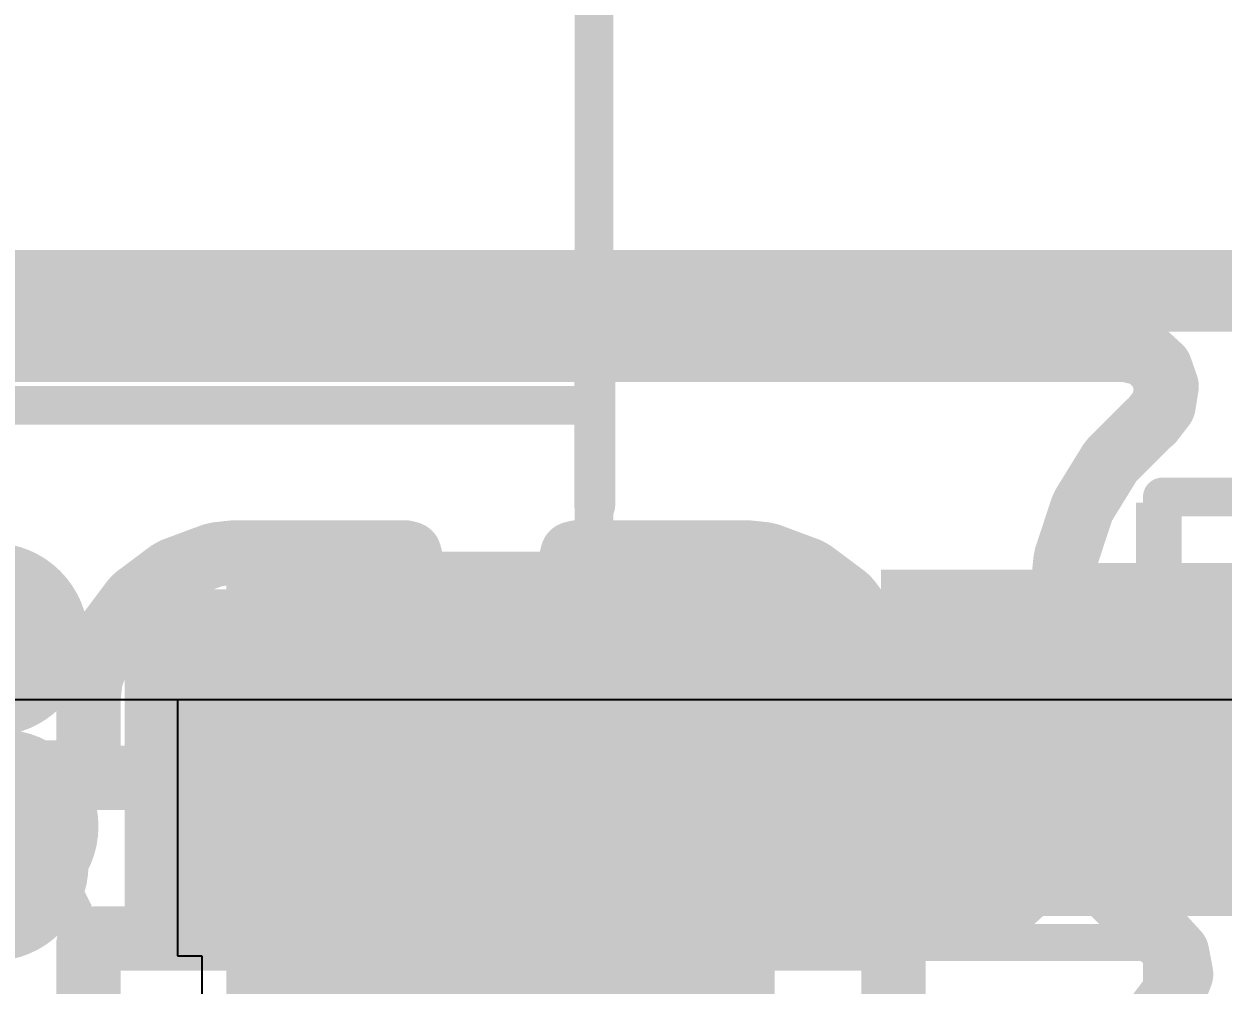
# Model space of a CAD drawing. Header units: inches. Extents: x 0 to 12.4, y -0.6 to 2.2.
# Drawn here: x 2.3357 to 2.4823, y 1.8836 to 2.0011 of the extents above; entities that cross this region are included whole.
import ezdxf

# ---------------------------------------------------------------- set-up
doc = ezdxf.new("R2010")
doc.units = ezdxf.units.IN
doc.header["$MEASUREMENT"] = 0
for name, color, linetype in [('Board_Outline', 216, 'Continuous'), ('Bottom Layer', 5, 'Continuous'), ('Dimension', 6, 'Continuous'), ('Drill Drawing', 1, 'Continuous'), ('Mechanical 4', 56, 'Continuous'), ('Top Layer', 1, 'Continuous'), ('Top Overlay', 2, 'Continuous'), ('Top Paste', 8, 'Continuous'), ('Top Solder', 216, 'Continuous'), ('Via Holes', 16, 'Continuous')]:
    doc.layers.add(name, color=color, linetype=linetype)
doc.styles.add('Arial', font='', dxfattribs={"height": 0.2})
doc.styles.get('Arial').set_extended_font_data('Arial')

# ---------------------------------------------------------------- blocks, each defined once
blk = doc.blocks.new('41_SMD_UFL_M______17')
at = {"layer": 'Top Layer'}
blk.add_hatch(color=1, dxfattribs=at).paths.add_polyline_path([(0.31496065, 0.36732285), (0.37401575, 0.36732285), (0.37401575, 0.33188975), (0.31496065, 0.33188975)])
at = {"layer": 'Top Paste'}
blk.add_hatch(color=8, dxfattribs=at).paths.add_polyline_path([(0.31496065, 0.36732285), (0.37401575, 0.36732285), (0.37401575, 0.33188975), (0.31496065, 0.33188975)])
at = {"layer": 'Top Solder'}
for points in [[(0.31096065, 0.37132285), (0.37801575, 0.37132285), (0.37801575, 0.32788975), (0.31096065, 0.32788975)], [(0.31096065, 0.32132285), (0.37801575, 0.32132285), (0.37801575, 0.27788975), (0.31096065, 0.27788975)]]:
    blk.add_hatch(color=216, dxfattribs=at).paths.add_polyline_path(points)
at = {"layer": 'Top Overlay'}
for points in [[(-0.356, 0.398, 0.005, 0.005, 0), (0.356, 0.398, 0.005, 0.005, 0)], [(0.356, 0.377, 0.005, 0.005, 0), (0.356, 0.398, 0.005, 0.005, 0)]]:
    blk.add_lwpolyline(points, format="xyseb", dxfattribs=at)
for points in [[(0.35475, 0.398, 0.0025, 0.0025, 1), (0.35725, 0.398, 0.0025, 0.0025, 1)], [(0.35475, 0.398, 0.0025, 0.0025, 1), (0.35725, 0.398, 0.0025, 0.0025, 1)], [(0.35475, 0.377, 0.0025, 0.0025, 1), (0.35725, 0.377, 0.0025, 0.0025, 1)]]:
    blk.add_lwpolyline(points, format="xyseb", close=True, dxfattribs=at)

msp = doc.modelspace()

# ---------------------------------------------------------------- hatches: boundary and pattern name
at = {"layer": 'Bottom Layer'}
h = msp.add_hatch(color=5, dxfattribs=at)
edge = h.paths.add_edge_path()
edge.add_arc((2.455, 1.909), 0.011811, 0, 360)
h = msp.add_hatch(color=5, dxfattribs=at)
edge = h.paths.add_edge_path()
edge.add_arc((2.333, 1.903), 0.011811, 0, 360)
at = {"layer": 'Dimension'}
h = msp.add_hatch(color=6, dxfattribs=at)
edge = h.paths.add_edge_path()
edge.add_arc((2.3317856, 1.9258628), 0.011811, 0, 360)
msp.add_hatch(color=6, dxfattribs=at).paths.add_polyline_path([(2.36328165, 1.91680765), (2.42233675, 1.91680765), (2.42233675, 1.88137455), (2.36328165, 1.88137455)])
h = msp.add_hatch(color=6, dxfattribs=at)
edge = h.paths.add_edge_path()
edge.add_arc((2.4518643, 1.9002722), 0.011811, 0, 360)
h = msp.add_hatch(color=6, dxfattribs=at)
edge = h.paths.add_edge_path()
edge.add_arc((2.3317856, 1.8983037), 0.011811, 0, 360)
at = {"layer": 'Top Layer'}
msp.add_hatch(color=1, dxfattribs=at).paths.add_polyline_path([(2.348, 1.892), (2.519, 1.892), (2.519, 1.932), (2.348, 1.932)])
h = msp.add_hatch(color=1, dxfattribs=at)
edge = h.paths.add_edge_path()
edge.add_arc((2.455, 1.909), 0.011811, 0, 360)
h = msp.add_hatch(color=1, dxfattribs=at)
edge = h.paths.add_edge_path()
edge.add_arc((2.333, 1.903), 0.011811, 0, 360)
at = {"layer": 'Via Holes'}
h = msp.add_hatch(color=7, dxfattribs=at)
edge = h.paths.add_edge_path()
edge.add_arc((2.455, 1.909), 0.0059055, 0, 360)
h = msp.add_hatch(color=7, dxfattribs=at)
edge = h.paths.add_edge_path()
edge.add_arc((2.333, 1.903), 0.0059055, 0, 360)

# ---------------------------------------------------------------- linework, layer by layer
at = {"layer": 'Board_Outline'}
msp.add_lwpolyline([(0, 1.9685039, 0.01, 0.01, 0), (2.5590551, 1.9685039, 0.01, 0.01, 0)], format="xyseb", dxfattribs=at)
at = {"layer": 'Bottom Layer'}
msp.add_line((2.2415593, 1.9185039), (2.509055, 1.9185039), dxfattribs=at)
at = {"layer": 'Dimension'}
for points in [[(0.5442633, 1.9612761, 0.007874, 0.007874, 0), (2.4705596, 1.9612761, 0.007874, 0.007874, 0)], [(2.4705596, 1.9612761, 0.007874, 0.007874, 0), (2.4728765, 1.9606913, 0.007874, 0.007874, 0)], [(2.4728765, 1.9606913, 0.007874, 0.007874, 0), (2.4746383, 1.9590769, 0.007874, 0.007874, 0)], [(2.4746383, 1.9590769, 0.007874, 0.007874, 0), (2.4754229, 1.9568198, 0.007874, 0.007874, 0)], [(2.4750422, 1.9544607, 0.007874, 0.007874, 0), (2.4754229, 1.9568198, 0.007874, 0.007874, 0)], [(2.4735876, 1.9525649, 0.007874, 0.007874, 0), (2.4750422, 1.9544607, 0.007874, 0.007874, 0)], [(2.4688417, 1.9479175, 0.007874, 0.007874, 0), (2.4731167, 1.9521925, 0.007874, 0.007874, 0)], [(2.4731167, 1.9521925, 0.007874, 0.007874, 0), (2.4735876, 1.9525649, 0.007874, 0.007874, 0)], [(2.4684911, 1.9474742, 0.007874, 0.007874, 0), (2.4688417, 1.9479175, 0.007874, 0.007874, 0)], [(2.465317, 1.9423281, 0.007874, 0.007874, 0), (2.4684911, 1.9474742, 0.007874, 0.007874, 0)], [(2.4631709, 1.9360601, 0.007874, 0.007874, 0), (2.4650783, 1.9418163, 0.007874, 0.007874, 0)], [(2.4650783, 1.9418163, 0.007874, 0.007874, 0), (2.465317, 1.9423281, 0.007874, 0.007874, 0)], [(2.3540778, 1.9343845, 0.007874, 0.007874, 0), (2.3587682, 1.936134, 0.007874, 0.007874, 0)], [(2.3587682, 1.936134, 0.007874, 0.007874, 0), (2.3593577, 1.9362733, 0.007874, 0.007874, 0)], [(2.3593577, 1.9362733, 0.007874, 0.007874, 0), (2.3612692, 1.9364788, 0.007874, 0.007874, 0)], [(2.3612692, 1.9364788, 0.007874, 0.007874, 0), (2.361529, 1.9364927, 0.007874, 0.007874, 0)], [(2.361529, 1.9364927, 0.007874, 0.007874, 0), (2.3823239, 1.9364927, 0.007874, 0.007874, 0)], [(2.3823239, 1.9364927, 0.007874, 0.007874, 0), (2.3828308, 1.9363569, 0.007874, 0.007874, 0)], [(2.3828308, 1.9363569, 0.007874, 0.007874, 0), (2.3829667, 1.9358499, 0.007874, 0.007874, 0)], [(2.3829667, 1.9095764, 0.007874, 0.007874, 0), (2.3829667, 1.9358499, 0.007874, 0.007874, 0)], [(2.4026517, 1.9358499, 0.007874, 0.007874, 0), (2.4027876, 1.9363569, 0.007874, 0.007874, 0)], [(2.4026517, 1.9095764, 0.007874, 0.007874, 0), (2.4026517, 1.9358499, 0.007874, 0.007874, 0)], [(2.4027876, 1.9363569, 0.007874, 0.007874, 0), (2.4032945, 1.9364927, 0.007874, 0.007874, 0)], [(2.4032945, 1.9364927, 0.007874, 0.007874, 0), (2.4240894, 1.9364927, 0.007874, 0.007874, 0)], [(2.4240894, 1.9364927, 0.007874, 0.007874, 0), (2.4243491, 1.9364788, 0.007874, 0.007874, 0)], [(2.4243491, 1.9364788, 0.007874, 0.007874, 0), (2.4262607, 1.9362733, 0.007874, 0.007874, 0)], [(2.4262607, 1.9362733, 0.007874, 0.007874, 0), (2.4268502, 1.936134, 0.007874, 0.007874, 0)], [(2.4268502, 1.936134, 0.007874, 0.007874, 0), (2.4315406, 1.9343845, 0.007874, 0.007874, 0)], [(2.4630599, 1.9355417, 0.007874, 0.007874, 0), (2.4631709, 1.9360601, 0.007874, 0.007874, 0)], [(2.353471, 1.9340532, 0.007874, 0.007874, 0), (2.3540778, 1.9343845, 0.007874, 0.007874, 0)], [(2.4315406, 1.9343845, 0.007874, 0.007874, 0), (2.4321474, 1.9340532, 0.007874, 0.007874, 0)], [(2.4627037, 1.9320546, 0.007874, 0.007874, 0), (2.4630599, 1.9355417, 0.007874, 0.007874, 0)], [(2.3494985, 1.9310794, 0.007874, 0.007874, 0), (2.353471, 1.9340532, 0.007874, 0.007874, 0)], [(2.4321474, 1.9340532, 0.007874, 0.007874, 0), (2.4361199, 1.9310794, 0.007874, 0.007874, 0)], [(2.4626959, 1.9319011, 0.007874, 0.007874, 0), (2.4627037, 1.9320546, 0.007874, 0.007874, 0)], [(2.4626959, 1.9319011, 0.007874, 0.007874, 0), (2.4628269, 1.931412, 0.007874, 0.007874, 0)], [(2.4628269, 1.931412, 0.007874, 0.007874, 0), (2.4633339, 1.9312761, 0.007874, 0.007874, 0)], [(2.3460361, 1.9266183, 0.007874, 0.007874, 0), (2.3490099, 1.9305908, 0.007874, 0.007874, 0)], [(2.3490099, 1.9305908, 0.007874, 0.007874, 0), (2.3494985, 1.9310794, 0.007874, 0.007874, 0)], [(2.4361199, 1.9310794, 0.007874, 0.007874, 0), (2.4366085, 1.9305908, 0.007874, 0.007874, 0)], [(2.4366085, 1.9305908, 0.007874, 0.007874, 0), (2.4395823, 1.9266183, 0.007874, 0.007874, 0)], [(2.4633339, 1.9312761, 0.007874, 0.007874, 0), (2.53882, 1.9312761, 0.007874, 0.007874, 0)], [(2.3439553, 1.9213211, 0.007874, 0.007874, 0), (2.3457048, 1.9260115, 0.007874, 0.007874, 0)], [(2.3457048, 1.9260115, 0.007874, 0.007874, 0), (2.3460361, 1.9266183, 0.007874, 0.007874, 0)], [(2.4395823, 1.9266183, 0.007874, 0.007874, 0), (2.4399136, 1.9260115, 0.007874, 0.007874, 0)], [(2.4399136, 1.9260115, 0.007874, 0.007874, 0), (2.4416631, 1.9213211, 0.007874, 0.007874, 0)], [(2.343816, 1.9207316, 0.007874, 0.007874, 0), (2.3439553, 1.9213211, 0.007874, 0.007874, 0)], [(2.4416631, 1.9213211, 0.007874, 0.007874, 0), (2.4418024, 1.9207316, 0.007874, 0.007874, 0)], [(2.3436105, 1.91882, 0.007874, 0.007874, 0), (2.343816, 1.9207316, 0.007874, 0.007874, 0)], [(2.4418024, 1.9207316, 0.007874, 0.007874, 0), (2.4420079, 1.91882, 0.007874, 0.007874, 0)], [(2.3435966, 1.9185603, 0.007874, 0.007874, 0), (2.3436105, 1.91882, 0.007874, 0.007874, 0)], [(2.3435966, 1.9095764, 0.007874, 0.007874, 0), (2.3435966, 1.9185603, 0.007874, 0.007874, 0)], [(2.4420079, 1.91882, 0.007874, 0.007874, 0), (2.4420218, 1.9185603, 0.007874, 0.007874, 0)], [(2.4420218, 1.9095764, 0.007874, 0.007874, 0), (2.4420218, 1.9185603, 0.007874, 0.007874, 0)], [(2.4626959, 1.9109662, 0.007874, 0.007874, 0), (2.462827, 1.9114553, 0.007874, 0.007874, 0)], [(2.4626959, 1.9109662, 0.007874, 0.007874, 0), (2.4627037, 1.9108126, 0.007874, 0.007874, 0)], [(2.462827, 1.9114553, 0.007874, 0.007874, 0), (2.4633339, 1.9115911, 0.007874, 0.007874, 0)], [(2.4633339, 1.9115911, 0.007874, 0.007874, 0), (2.53882, 1.9115911, 0.007874, 0.007874, 0)], [(1.7530454, 1.9095764, 0.007874, 0.007874, 0), (2.3435966, 1.9095764, 0.007874, 0.007874, 0)], [(1.7530454, 1.9095764, 0.007874, 0.007874, 0), (2.3435966, 1.9095764, 0.007874, 0.007874, 0)], [(2.3435966, 1.9095764, 0.007874, 0.007874, 0), (2.3437324, 1.9090695, 0.007874, 0.007874, 0)], [(2.3828308, 1.9090695, 0.007874, 0.007874, 0), (2.3829667, 1.9095764, 0.007874, 0.007874, 0)], [(2.3829667, 1.9095764, 0.007874, 0.007874, 0), (2.4026517, 1.9095764, 0.007874, 0.007874, 0)], [(2.3829667, 1.9095764, 0.007874, 0.007874, 0), (2.4026517, 1.9095764, 0.007874, 0.007874, 0)], [(2.4026517, 1.9095764, 0.007874, 0.007874, 0), (2.4027876, 1.9090695, 0.007874, 0.007874, 0)], [(2.4418859, 1.9090695, 0.007874, 0.007874, 0), (2.4420218, 1.9095764, 0.007874, 0.007874, 0)], [(2.4627037, 1.9108126, 0.007874, 0.007874, 0), (2.4630599, 1.9073255, 0.007874, 0.007874, 0)], [(2.3437324, 1.9090695, 0.007874, 0.007874, 0), (2.3442394, 1.9089336, 0.007874, 0.007874, 0)], [(2.3442394, 1.9089336, 0.007874, 0.007874, 0), (2.3823239, 1.9089336, 0.007874, 0.007874, 0)], [(2.3823239, 1.9089336, 0.007874, 0.007874, 0), (2.3828308, 1.9090695, 0.007874, 0.007874, 0)], [(2.4027876, 1.9090695, 0.007874, 0.007874, 0), (2.4032945, 1.9089336, 0.007874, 0.007874, 0)], [(2.4032945, 1.9089336, 0.007874, 0.007874, 0), (2.4413791, 1.9089336, 0.007874, 0.007874, 0)], [(2.4413791, 1.9089336, 0.007874, 0.007874, 0), (2.4418859, 1.9090695, 0.007874, 0.007874, 0)], [(2.4630599, 1.9073255, 0.007874, 0.007874, 0), (2.4631709, 1.9068073, 0.007874, 0.007874, 0)], [(2.4631709, 1.9068073, 0.007874, 0.007874, 0), (2.4650783, 1.9010509, 0.007874, 0.007874, 0)], [(2.4650783, 1.9010509, 0.007874, 0.007874, 0), (2.465317, 1.9005392, 0.007874, 0.007874, 0)], [(2.465317, 1.9005392, 0.007874, 0.007874, 0), (2.4684911, 1.8953931, 0.007874, 0.007874, 0)], [(2.4684911, 1.8953931, 0.007874, 0.007874, 0), (2.4688417, 1.8949498, 0.007874, 0.007874, 0)], [(2.4688417, 1.8949498, 0.007874, 0.007874, 0), (2.4731167, 1.8906748, 0.007874, 0.007874, 0)], [(2.4731167, 1.8906748, 0.007874, 0.007874, 0), (2.4735601, 1.8903241, 0.007874, 0.007874, 0)], [(2.4735601, 1.8903241, 0.007874, 0.007874, 0), (2.4748937, 1.8895015, 0.007874, 0.007874, 0)], [(2.3435966, 1.8886058, 0.007874, 0.007874, 0), (2.3437324, 1.8891128, 0.007874, 0.007874, 0)], [(2.3437324, 1.8891128, 0.007874, 0.007874, 0), (2.3442394, 1.8892486, 0.007874, 0.007874, 0)], [(2.3442394, 1.8892486, 0.007874, 0.007874, 0), (2.4413791, 1.8892486, 0.007874, 0.007874, 0)], [(2.4413791, 1.8892486, 0.007874, 0.007874, 0), (2.4418859, 1.8891128, 0.007874, 0.007874, 0)], [(2.4418859, 1.8891128, 0.007874, 0.007874, 0), (2.4420218, 1.8886058, 0.007874, 0.007874, 0)], [(2.4748937, 1.8895015, 0.007874, 0.007874, 0), (2.4766999, 1.8875246, 0.007874, 0.007874, 0)], [(2.3435966, 1.8796219, 0.007874, 0.007874, 0), (2.3435966, 1.8886058, 0.007874, 0.007874, 0)], [(2.4420218, 1.8796219, 0.007874, 0.007874, 0), (2.4420218, 1.8886058, 0.007874, 0.007874, 0)], [(2.4766999, 1.8875246, 0.007874, 0.007874, 0), (2.4771916, 1.8848923, 0.007874, 0.007874, 0)], [(2.4762208, 1.8823967, 0.007874, 0.007874, 0), (2.4771916, 1.8848923, 0.007874, 0.007874, 0)], [(2.4732033, 1.8784175, 0.007874, 0.007874, 0), (2.4762208, 1.8823967, 0.007874, 0.007874, 0)]]:
    msp.add_lwpolyline(points, format="xyseb", dxfattribs=at)
for points in [[(2.4685911, 1.9612761, 0.003937, 0.003937, 1), (2.4725281, 1.9612761, 0.003937, 0.003937, 1)], [(2.4685911, 1.9612761, 0.003937, 0.003937, 1), (2.4725281, 1.9612761, 0.003937, 0.003937, 1)], [(2.470908, 1.9606913, 0.003937, 0.003937, 1), (2.474845, 1.9606913, 0.003937, 0.003937, 1)], [(2.470908, 1.9606913, 0.003937, 0.003937, 1), (2.474845, 1.9606913, 0.003937, 0.003937, 1)], [(2.4726698, 1.9590769, 0.003937, 0.003937, 1), (2.4766068, 1.9590769, 0.003937, 0.003937, 1)], [(2.4726698, 1.9590769, 0.003937, 0.003937, 1), (2.4766068, 1.9590769, 0.003937, 0.003937, 1)], [(2.4734544, 1.9568198, 0.003937, 0.003937, 1), (2.4773914, 1.9568198, 0.003937, 0.003937, 1)], [(2.4734544, 1.9568198, 0.003937, 0.003937, 1), (2.4773914, 1.9568198, 0.003937, 0.003937, 1)], [(2.4730737, 1.9544607, 0.003937, 0.003937, 1), (2.4770107, 1.9544607, 0.003937, 0.003937, 1)], [(2.4730737, 1.9544607, 0.003937, 0.003937, 1), (2.4770107, 1.9544607, 0.003937, 0.003937, 1)], [(2.4711482, 1.9521925, 0.003937, 0.003937, 1), (2.4750852, 1.9521925, 0.003937, 0.003937, 1)], [(2.4711482, 1.9521925, 0.003937, 0.003937, 1), (2.4750852, 1.9521925, 0.003937, 0.003937, 1)], [(2.4716191, 1.9525649, 0.003937, 0.003937, 1), (2.4755561, 1.9525649, 0.003937, 0.003937, 1)], [(2.4716191, 1.9525649, 0.003937, 0.003937, 1), (2.4755561, 1.9525649, 0.003937, 0.003937, 1)], [(2.4668732, 1.9479175, 0.003937, 0.003937, 1), (2.4708102, 1.9479175, 0.003937, 0.003937, 1)], [(2.4668732, 1.9479175, 0.003937, 0.003937, 1), (2.4708102, 1.9479175, 0.003937, 0.003937, 1)], [(2.4665226, 1.9474742, 0.003937, 0.003937, 1), (2.4704596, 1.9474742, 0.003937, 0.003937, 1)], [(2.4665226, 1.9474742, 0.003937, 0.003937, 1), (2.4704596, 1.9474742, 0.003937, 0.003937, 1)], [(2.4631098, 1.9418163, 0.003937, 0.003937, 1), (2.4670468, 1.9418163, 0.003937, 0.003937, 1)], [(2.4631098, 1.9418163, 0.003937, 0.003937, 1), (2.4670468, 1.9418163, 0.003937, 0.003937, 1)], [(2.4633485, 1.9423281, 0.003937, 0.003937, 1), (2.4672855, 1.9423281, 0.003937, 0.003937, 1)], [(2.4633485, 1.9423281, 0.003937, 0.003937, 1), (2.4672855, 1.9423281, 0.003937, 0.003937, 1)], [(2.3567997, 1.936134, 0.003937, 0.003937, 1), (2.3607367, 1.936134, 0.003937, 0.003937, 1)], [(2.3567997, 1.936134, 0.003937, 0.003937, 1), (2.3607367, 1.936134, 0.003937, 0.003937, 1)], [(2.3573892, 1.9362733, 0.003937, 0.003937, 1), (2.3613262, 1.9362733, 0.003937, 0.003937, 1)], [(2.3573892, 1.9362733, 0.003937, 0.003937, 1), (2.3613262, 1.9362733, 0.003937, 0.003937, 1)], [(2.3593007, 1.9364788, 0.003937, 0.003937, 1), (2.3632377, 1.9364788, 0.003937, 0.003937, 1)], [(2.3593007, 1.9364788, 0.003937, 0.003937, 1), (2.3632377, 1.9364788, 0.003937, 0.003937, 1)], [(2.3595605, 1.9364927, 0.003937, 0.003937, 1), (2.3634975, 1.9364927, 0.003937, 0.003937, 1)], [(2.3595605, 1.9364927, 0.003937, 0.003937, 1), (2.3634975, 1.9364927, 0.003937, 0.003937, 1)], [(2.3803554, 1.9364927, 0.003937, 0.003937, 1), (2.3842924, 1.9364927, 0.003937, 0.003937, 1)], [(2.3803554, 1.9364927, 0.003937, 0.003937, 1), (2.3842924, 1.9364927, 0.003937, 0.003937, 1)], [(2.3808623, 1.9363569, 0.003937, 0.003937, 1), (2.3847993, 1.9363569, 0.003937, 0.003937, 1)], [(2.3808623, 1.9363569, 0.003937, 0.003937, 1), (2.3847993, 1.9363569, 0.003937, 0.003937, 1)], [(2.3809982, 1.9358499, 0.003937, 0.003937, 1), (2.3849352, 1.9358499, 0.003937, 0.003937, 1)], [(2.3809982, 1.9358499, 0.003937, 0.003937, 1), (2.3849352, 1.9358499, 0.003937, 0.003937, 1)], [(2.4006832, 1.9358499, 0.003937, 0.003937, 1), (2.4046202, 1.9358499, 0.003937, 0.003937, 1)], [(2.4006832, 1.9358499, 0.003937, 0.003937, 1), (2.4046202, 1.9358499, 0.003937, 0.003937, 1)], [(2.4008191, 1.9363569, 0.003937, 0.003937, 1), (2.4047561, 1.9363569, 0.003937, 0.003937, 1)], [(2.4008191, 1.9363569, 0.003937, 0.003937, 1), (2.4047561, 1.9363569, 0.003937, 0.003937, 1)], [(2.401326, 1.9364927, 0.003937, 0.003937, 1), (2.405263, 1.9364927, 0.003937, 0.003937, 1)], [(2.401326, 1.9364927, 0.003937, 0.003937, 1), (2.405263, 1.9364927, 0.003937, 0.003937, 1)], [(2.4221209, 1.9364927, 0.003937, 0.003937, 1), (2.4260579, 1.9364927, 0.003937, 0.003937, 1)], [(2.4221209, 1.9364927, 0.003937, 0.003937, 1), (2.4260579, 1.9364927, 0.003937, 0.003937, 1)], [(2.4223806, 1.9364788, 0.003937, 0.003937, 1), (2.4263176, 1.9364788, 0.003937, 0.003937, 1)], [(2.4223806, 1.9364788, 0.003937, 0.003937, 1), (2.4263176, 1.9364788, 0.003937, 0.003937, 1)], [(2.4242922, 1.9362733, 0.003937, 0.003937, 1), (2.4282292, 1.9362733, 0.003937, 0.003937, 1)], [(2.4242922, 1.9362733, 0.003937, 0.003937, 1), (2.4282292, 1.9362733, 0.003937, 0.003937, 1)], [(2.4248817, 1.936134, 0.003937, 0.003937, 1), (2.4288187, 1.936134, 0.003937, 0.003937, 1)], [(2.4248817, 1.936134, 0.003937, 0.003937, 1), (2.4288187, 1.936134, 0.003937, 0.003937, 1)], [(2.4612024, 1.9360601, 0.003937, 0.003937, 1), (2.4651394, 1.9360601, 0.003937, 0.003937, 1)], [(2.4612024, 1.9360601, 0.003937, 0.003937, 1), (2.4651394, 1.9360601, 0.003937, 0.003937, 1)], [(2.3521093, 1.9343845, 0.003937, 0.003937, 1), (2.3560463, 1.9343845, 0.003937, 0.003937, 1)], [(2.3521093, 1.9343845, 0.003937, 0.003937, 1), (2.3560463, 1.9343845, 0.003937, 0.003937, 1)], [(2.4295721, 1.9343845, 0.003937, 0.003937, 1), (2.4335091, 1.9343845, 0.003937, 0.003937, 1)], [(2.4295721, 1.9343845, 0.003937, 0.003937, 1), (2.4335091, 1.9343845, 0.003937, 0.003937, 1)], [(2.4610914, 1.9355417, 0.003937, 0.003937, 1), (2.4650284, 1.9355417, 0.003937, 0.003937, 1)], [(2.4610914, 1.9355417, 0.003937, 0.003937, 1), (2.4650284, 1.9355417, 0.003937, 0.003937, 1)], [(2.3515025, 1.9340532, 0.003937, 0.003937, 1), (2.3554395, 1.9340532, 0.003937, 0.003937, 1)], [(2.3515025, 1.9340532, 0.003937, 0.003937, 1), (2.3554395, 1.9340532, 0.003937, 0.003937, 1)], [(2.4301789, 1.9340532, 0.003937, 0.003937, 1), (2.4341159, 1.9340532, 0.003937, 0.003937, 1)], [(2.4301789, 1.9340532, 0.003937, 0.003937, 1), (2.4341159, 1.9340532, 0.003937, 0.003937, 1)], [(2.4607274, 1.9319011, 0.003937, 0.003937, 1), (2.4646644, 1.9319011, 0.003937, 0.003937, 1)], [(2.4607274, 1.9319011, 0.003937, 0.003937, 1), (2.4646644, 1.9319011, 0.003937, 0.003937, 1)], [(2.4607352, 1.9320546, 0.003937, 0.003937, 1), (2.4646722, 1.9320546, 0.003937, 0.003937, 1)], [(2.4607352, 1.9320546, 0.003937, 0.003937, 1), (2.4646722, 1.9320546, 0.003937, 0.003937, 1)], [(2.4608584, 1.931412, 0.003937, 0.003937, 1), (2.4647954, 1.931412, 0.003937, 0.003937, 1)], [(2.4608584, 1.931412, 0.003937, 0.003937, 1), (2.4647954, 1.931412, 0.003937, 0.003937, 1)], [(2.3470414, 1.9305908, 0.003937, 0.003937, 1), (2.3509784, 1.9305908, 0.003937, 0.003937, 1)], [(2.3470414, 1.9305908, 0.003937, 0.003937, 1), (2.3509784, 1.9305908, 0.003937, 0.003937, 1)], [(2.34753, 1.9310794, 0.003937, 0.003937, 1), (2.351467, 1.9310794, 0.003937, 0.003937, 1)], [(2.34753, 1.9310794, 0.003937, 0.003937, 1), (2.351467, 1.9310794, 0.003937, 0.003937, 1)], [(2.4341514, 1.9310794, 0.003937, 0.003937, 1), (2.4380884, 1.9310794, 0.003937, 0.003937, 1)], [(2.4341514, 1.9310794, 0.003937, 0.003937, 1), (2.4380884, 1.9310794, 0.003937, 0.003937, 1)], [(2.43464, 1.9305908, 0.003937, 0.003937, 1), (2.438577, 1.9305908, 0.003937, 0.003937, 1)], [(2.43464, 1.9305908, 0.003937, 0.003937, 1), (2.438577, 1.9305908, 0.003937, 0.003937, 1)], [(2.4613654, 1.9312761, 0.003937, 0.003937, 1), (2.4653024, 1.9312761, 0.003937, 0.003937, 1)], [(2.4613654, 1.9312761, 0.003937, 0.003937, 1), (2.4653024, 1.9312761, 0.003937, 0.003937, 1)], [(2.3437363, 1.9260115, 0.003937, 0.003937, 1), (2.3476733, 1.9260115, 0.003937, 0.003937, 1)], [(2.3437363, 1.9260115, 0.003937, 0.003937, 1), (2.3476733, 1.9260115, 0.003937, 0.003937, 1)], [(2.3440676, 1.9266183, 0.003937, 0.003937, 1), (2.3480046, 1.9266183, 0.003937, 0.003937, 1)], [(2.3440676, 1.9266183, 0.003937, 0.003937, 1), (2.3480046, 1.9266183, 0.003937, 0.003937, 1)], [(2.4376138, 1.9266183, 0.003937, 0.003937, 1), (2.4415508, 1.9266183, 0.003937, 0.003937, 1)], [(2.4376138, 1.9266183, 0.003937, 0.003937, 1), (2.4415508, 1.9266183, 0.003937, 0.003937, 1)], [(2.4379451, 1.9260115, 0.003937, 0.003937, 1), (2.4418821, 1.9260115, 0.003937, 0.003937, 1)], [(2.4379451, 1.9260115, 0.003937, 0.003937, 1), (2.4418821, 1.9260115, 0.003937, 0.003937, 1)], [(2.3419868, 1.9213211, 0.003937, 0.003937, 1), (2.3459238, 1.9213211, 0.003937, 0.003937, 1)], [(2.3419868, 1.9213211, 0.003937, 0.003937, 1), (2.3459238, 1.9213211, 0.003937, 0.003937, 1)], [(2.4396946, 1.9213211, 0.003937, 0.003937, 1), (2.4436316, 1.9213211, 0.003937, 0.003937, 1)], [(2.4396946, 1.9213211, 0.003937, 0.003937, 1), (2.4436316, 1.9213211, 0.003937, 0.003937, 1)], [(2.3418475, 1.9207316, 0.003937, 0.003937, 1), (2.3457845, 1.9207316, 0.003937, 0.003937, 1)], [(2.3418475, 1.9207316, 0.003937, 0.003937, 1), (2.3457845, 1.9207316, 0.003937, 0.003937, 1)], [(2.4398339, 1.9207316, 0.003937, 0.003937, 1), (2.4437709, 1.9207316, 0.003937, 0.003937, 1)], [(2.4398339, 1.9207316, 0.003937, 0.003937, 1), (2.4437709, 1.9207316, 0.003937, 0.003937, 1)], [(2.3416281, 1.9185603, 0.003937, 0.003937, 1), (2.3455651, 1.9185603, 0.003937, 0.003937, 1)], [(2.3416281, 1.9185603, 0.003937, 0.003937, 1), (2.3455651, 1.9185603, 0.003937, 0.003937, 1)], [(2.341642, 1.91882, 0.003937, 0.003937, 1), (2.345579, 1.91882, 0.003937, 0.003937, 1)], [(2.341642, 1.91882, 0.003937, 0.003937, 1), (2.345579, 1.91882, 0.003937, 0.003937, 1)], [(2.4400394, 1.91882, 0.003937, 0.003937, 1), (2.4439764, 1.91882, 0.003937, 0.003937, 1)], [(2.4400394, 1.91882, 0.003937, 0.003937, 1), (2.4439764, 1.91882, 0.003937, 0.003937, 1)], [(2.4400533, 1.9185603, 0.003937, 0.003937, 1), (2.4439903, 1.9185603, 0.003937, 0.003937, 1)], [(2.4400533, 1.9185603, 0.003937, 0.003937, 1), (2.4439903, 1.9185603, 0.003937, 0.003937, 1)], [(2.4607274, 1.9109662, 0.003937, 0.003937, 1), (2.4646644, 1.9109662, 0.003937, 0.003937, 1)], [(2.4607274, 1.9109662, 0.003937, 0.003937, 1), (2.4646644, 1.9109662, 0.003937, 0.003937, 1)], [(2.4608585, 1.9114553, 0.003937, 0.003937, 1), (2.4647955, 1.9114553, 0.003937, 0.003937, 1)], [(2.4608585, 1.9114553, 0.003937, 0.003937, 1), (2.4647955, 1.9114553, 0.003937, 0.003937, 1)], [(2.4613654, 1.9115911, 0.003937, 0.003937, 1), (2.4653024, 1.9115911, 0.003937, 0.003937, 1)], [(2.4613654, 1.9115911, 0.003937, 0.003937, 1), (2.4653024, 1.9115911, 0.003937, 0.003937, 1)], [(2.3416281, 1.9095764, 0.003937, 0.003937, 1), (2.3455651, 1.9095764, 0.003937, 0.003937, 1)], [(2.3416281, 1.9095764, 0.003937, 0.003937, 1), (2.3455651, 1.9095764, 0.003937, 0.003937, 1)], [(2.3416281, 1.9095764, 0.003937, 0.003937, 1), (2.3455651, 1.9095764, 0.003937, 0.003937, 1)], [(2.3416281, 1.9095764, 0.003937, 0.003937, 1), (2.3455651, 1.9095764, 0.003937, 0.003937, 1)], [(2.3809982, 1.9095764, 0.003937, 0.003937, 1), (2.3849352, 1.9095764, 0.003937, 0.003937, 1)], [(2.3809982, 1.9095764, 0.003937, 0.003937, 1), (2.3849352, 1.9095764, 0.003937, 0.003937, 1)], [(2.3809982, 1.9095764, 0.003937, 0.003937, 1), (2.3849352, 1.9095764, 0.003937, 0.003937, 1)], [(2.3809982, 1.9095764, 0.003937, 0.003937, 1), (2.3849352, 1.9095764, 0.003937, 0.003937, 1)], [(2.4006832, 1.9095764, 0.003937, 0.003937, 1), (2.4046202, 1.9095764, 0.003937, 0.003937, 1)], [(2.4006832, 1.9095764, 0.003937, 0.003937, 1), (2.4046202, 1.9095764, 0.003937, 0.003937, 1)], [(2.4006832, 1.9095764, 0.003937, 0.003937, 1), (2.4046202, 1.9095764, 0.003937, 0.003937, 1)], [(2.4006832, 1.9095764, 0.003937, 0.003937, 1), (2.4046202, 1.9095764, 0.003937, 0.003937, 1)], [(2.4400533, 1.9095764, 0.003937, 0.003937, 1), (2.4439903, 1.9095764, 0.003937, 0.003937, 1)], [(2.4400533, 1.9095764, 0.003937, 0.003937, 1), (2.4439903, 1.9095764, 0.003937, 0.003937, 1)], [(2.4607352, 1.9108126, 0.003937, 0.003937, 1), (2.4646722, 1.9108126, 0.003937, 0.003937, 1)], [(2.4607352, 1.9108126, 0.003937, 0.003937, 1), (2.4646722, 1.9108126, 0.003937, 0.003937, 1)], [(2.3417639, 1.9090695, 0.003937, 0.003937, 1), (2.3457009, 1.9090695, 0.003937, 0.003937, 1)], [(2.3417639, 1.9090695, 0.003937, 0.003937, 1), (2.3457009, 1.9090695, 0.003937, 0.003937, 1)], [(2.3422709, 1.9089336, 0.003937, 0.003937, 1), (2.3462079, 1.9089336, 0.003937, 0.003937, 1)], [(2.3422709, 1.9089336, 0.003937, 0.003937, 1), (2.3462079, 1.9089336, 0.003937, 0.003937, 1)], [(2.3803554, 1.9089336, 0.003937, 0.003937, 1), (2.3842924, 1.9089336, 0.003937, 0.003937, 1)], [(2.3803554, 1.9089336, 0.003937, 0.003937, 1), (2.3842924, 1.9089336, 0.003937, 0.003937, 1)], [(2.3808623, 1.9090695, 0.003937, 0.003937, 1), (2.3847993, 1.9090695, 0.003937, 0.003937, 1)], [(2.3808623, 1.9090695, 0.003937, 0.003937, 1), (2.3847993, 1.9090695, 0.003937, 0.003937, 1)], [(2.4008191, 1.9090695, 0.003937, 0.003937, 1), (2.4047561, 1.9090695, 0.003937, 0.003937, 1)], [(2.4008191, 1.9090695, 0.003937, 0.003937, 1), (2.4047561, 1.9090695, 0.003937, 0.003937, 1)], [(2.401326, 1.9089336, 0.003937, 0.003937, 1), (2.405263, 1.9089336, 0.003937, 0.003937, 1)], [(2.401326, 1.9089336, 0.003937, 0.003937, 1), (2.405263, 1.9089336, 0.003937, 0.003937, 1)], [(2.4394106, 1.9089336, 0.003937, 0.003937, 1), (2.4433476, 1.9089336, 0.003937, 0.003937, 1)], [(2.4394106, 1.9089336, 0.003937, 0.003937, 1), (2.4433476, 1.9089336, 0.003937, 0.003937, 1)], [(2.4399174, 1.9090695, 0.003937, 0.003937, 1), (2.4438544, 1.9090695, 0.003937, 0.003937, 1)], [(2.4399174, 1.9090695, 0.003937, 0.003937, 1), (2.4438544, 1.9090695, 0.003937, 0.003937, 1)], [(2.4610914, 1.9073255, 0.003937, 0.003937, 1), (2.4650284, 1.9073255, 0.003937, 0.003937, 1)], [(2.4610914, 1.9073255, 0.003937, 0.003937, 1), (2.4650284, 1.9073255, 0.003937, 0.003937, 1)], [(2.4612024, 1.9068073, 0.003937, 0.003937, 1), (2.4651394, 1.9068073, 0.003937, 0.003937, 1)], [(2.4612024, 1.9068073, 0.003937, 0.003937, 1), (2.4651394, 1.9068073, 0.003937, 0.003937, 1)], [(2.4631098, 1.9010509, 0.003937, 0.003937, 1), (2.4670468, 1.9010509, 0.003937, 0.003937, 1)], [(2.4631098, 1.9010509, 0.003937, 0.003937, 1), (2.4670468, 1.9010509, 0.003937, 0.003937, 1)], [(2.4633485, 1.9005392, 0.003937, 0.003937, 1), (2.4672855, 1.9005392, 0.003937, 0.003937, 1)], [(2.4633485, 1.9005392, 0.003937, 0.003937, 1), (2.4672855, 1.9005392, 0.003937, 0.003937, 1)], [(2.4665226, 1.8953931, 0.003937, 0.003937, 1), (2.4704596, 1.8953931, 0.003937, 0.003937, 1)], [(2.4665226, 1.8953931, 0.003937, 0.003937, 1), (2.4704596, 1.8953931, 0.003937, 0.003937, 1)], [(2.4668732, 1.8949498, 0.003937, 0.003937, 1), (2.4708102, 1.8949498, 0.003937, 0.003937, 1)], [(2.4668732, 1.8949498, 0.003937, 0.003937, 1), (2.4708102, 1.8949498, 0.003937, 0.003937, 1)], [(2.4711482, 1.8906748, 0.003937, 0.003937, 1), (2.4750852, 1.8906748, 0.003937, 0.003937, 1)], [(2.4711482, 1.8906748, 0.003937, 0.003937, 1), (2.4750852, 1.8906748, 0.003937, 0.003937, 1)], [(2.4715916, 1.8903241, 0.003937, 0.003937, 1), (2.4755286, 1.8903241, 0.003937, 0.003937, 1)], [(2.4715916, 1.8903241, 0.003937, 0.003937, 1), (2.4755286, 1.8903241, 0.003937, 0.003937, 1)], [(2.3417639, 1.8891128, 0.003937, 0.003937, 1), (2.3457009, 1.8891128, 0.003937, 0.003937, 1)], [(2.3417639, 1.8891128, 0.003937, 0.003937, 1), (2.3457009, 1.8891128, 0.003937, 0.003937, 1)], [(2.3422709, 1.8892486, 0.003937, 0.003937, 1), (2.3462079, 1.8892486, 0.003937, 0.003937, 1)], [(2.3422709, 1.8892486, 0.003937, 0.003937, 1), (2.3462079, 1.8892486, 0.003937, 0.003937, 1)], [(2.4394106, 1.8892486, 0.003937, 0.003937, 1), (2.4433476, 1.8892486, 0.003937, 0.003937, 1)], [(2.4394106, 1.8892486, 0.003937, 0.003937, 1), (2.4433476, 1.8892486, 0.003937, 0.003937, 1)], [(2.4399174, 1.8891128, 0.003937, 0.003937, 1), (2.4438544, 1.8891128, 0.003937, 0.003937, 1)], [(2.4399174, 1.8891128, 0.003937, 0.003937, 1), (2.4438544, 1.8891128, 0.003937, 0.003937, 1)], [(2.4729252, 1.8895015, 0.003937, 0.003937, 1), (2.4768622, 1.8895015, 0.003937, 0.003937, 1)], [(2.4729252, 1.8895015, 0.003937, 0.003937, 1), (2.4768622, 1.8895015, 0.003937, 0.003937, 1)], [(2.3416281, 1.8886058, 0.003937, 0.003937, 1), (2.3455651, 1.8886058, 0.003937, 0.003937, 1)], [(2.3416281, 1.8886058, 0.003937, 0.003937, 1), (2.3455651, 1.8886058, 0.003937, 0.003937, 1)], [(2.4400533, 1.8886058, 0.003937, 0.003937, 1), (2.4439903, 1.8886058, 0.003937, 0.003937, 1)], [(2.4400533, 1.8886058, 0.003937, 0.003937, 1), (2.4439903, 1.8886058, 0.003937, 0.003937, 1)], [(2.4747314, 1.8875246, 0.003937, 0.003937, 1), (2.4786684, 1.8875246, 0.003937, 0.003937, 1)], [(2.4747314, 1.8875246, 0.003937, 0.003937, 1), (2.4786684, 1.8875246, 0.003937, 0.003937, 1)], [(2.4752231, 1.8848923, 0.003937, 0.003937, 1), (2.4791601, 1.8848923, 0.003937, 0.003937, 1)], [(2.4752231, 1.8848923, 0.003937, 0.003937, 1), (2.4791601, 1.8848923, 0.003937, 0.003937, 1)], [(2.4742523, 1.8823967, 0.003937, 0.003937, 1), (2.4781893, 1.8823967, 0.003937, 0.003937, 1)], [(2.4742523, 1.8823967, 0.003937, 0.003937, 1), (2.4781893, 1.8823967, 0.003937, 0.003937, 1)]]:
    msp.add_lwpolyline(points, format="xyseb", close=True, dxfattribs=at)
at = {"layer": 'Drill Drawing'}
for points in [[(2.445, 1.919, 0.002, 0.002, 0), (2.455, 1.914, 0.002, 0.002, 0)], [(2.445, 1.919, 0.002, 0.002, 0), (2.45, 1.909, 0.002, 0.002, 0)], [(2.455, 1.914, 0.002, 0.002, 0), (2.465, 1.919, 0.002, 0.002, 0)], [(2.46, 1.909, 0.002, 0.002, 0), (2.465, 1.919, 0.002, 0.002, 0)], [(2.333, 1.908, 0.002, 0.002, 0), (2.343, 1.913, 0.002, 0.002, 0)], [(2.338, 1.903, 0.002, 0.002, 0), (2.343, 1.913, 0.002, 0.002, 0)], [(2.445, 1.899, 0.002, 0.002, 0), (2.45, 1.909, 0.002, 0.002, 0)], [(2.46, 1.909, 0.002, 0.002, 0), (2.465, 1.899, 0.002, 0.002, 0)], [(2.445, 1.899, 0.002, 0.002, 0), (2.455, 1.904, 0.002, 0.002, 0)], [(2.455, 1.904, 0.002, 0.002, 0), (2.465, 1.899, 0.002, 0.002, 0)], [(2.338, 1.903, 0.002, 0.002, 0), (2.343, 1.893, 0.002, 0.002, 0)], [(2.333, 1.898, 0.002, 0.002, 0), (2.343, 1.893, 0.002, 0.002, 0)]]:
    msp.add_lwpolyline(points, format="xyseb", dxfattribs=at)
for points in [[(2.4445, 1.919, 0.001, 0.001, 1), (2.4455, 1.919, 0.001, 0.001, 1)], [(2.4445, 1.919, 0.001, 0.001, 1), (2.4455, 1.919, 0.001, 0.001, 1)], [(2.4645, 1.919, 0.001, 0.001, 1), (2.4655, 1.919, 0.001, 0.001, 1)], [(2.4645, 1.919, 0.001, 0.001, 1), (2.4655, 1.919, 0.001, 0.001, 1)], [(2.4545, 1.914, 0.001, 0.001, 1), (2.4555, 1.914, 0.001, 0.001, 1)], [(2.4545, 1.914, 0.001, 0.001, 1), (2.4555, 1.914, 0.001, 0.001, 1)], [(2.3425, 1.913, 0.001, 0.001, 1), (2.3435, 1.913, 0.001, 0.001, 1)], [(2.3425, 1.913, 0.001, 0.001, 1), (2.3435, 1.913, 0.001, 0.001, 1)], [(2.4495, 1.909, 0.001, 0.001, 1), (2.4505, 1.909, 0.001, 0.001, 1)], [(2.4495, 1.909, 0.001, 0.001, 1), (2.4505, 1.909, 0.001, 0.001, 1)], [(2.4595, 1.909, 0.001, 0.001, 1), (2.4605, 1.909, 0.001, 0.001, 1)], [(2.4595, 1.909, 0.001, 0.001, 1), (2.4605, 1.909, 0.001, 0.001, 1)], [(2.4545, 1.904, 0.001, 0.001, 1), (2.4555, 1.904, 0.001, 0.001, 1)], [(2.4545, 1.904, 0.001, 0.001, 1), (2.4555, 1.904, 0.001, 0.001, 1)], [(2.3375, 1.903, 0.001, 0.001, 1), (2.3385, 1.903, 0.001, 0.001, 1)], [(2.3375, 1.903, 0.001, 0.001, 1), (2.3385, 1.903, 0.001, 0.001, 1)], [(2.4445, 1.899, 0.001, 0.001, 1), (2.4455, 1.899, 0.001, 0.001, 1)], [(2.4445, 1.899, 0.001, 0.001, 1), (2.4455, 1.899, 0.001, 0.001, 1)], [(2.4645, 1.899, 0.001, 0.001, 1), (2.4655, 1.899, 0.001, 0.001, 1)], [(2.4645, 1.899, 0.001, 0.001, 1), (2.4655, 1.899, 0.001, 0.001, 1)], [(2.3425, 1.893, 0.001, 0.001, 1), (2.3435, 1.893, 0.001, 0.001, 1)], [(2.3425, 1.893, 0.001, 0.001, 1), (2.3435, 1.893, 0.001, 0.001, 1)]]:
    msp.add_lwpolyline(points, format="xyseb", close=True, dxfattribs=at)
at = {"layer": 'Mechanical 4'}
for points in [[(2.4054094, 1.9226141, 0.0047244, 0.0047244, 0), (2.4054094, 2.1883621, 0.0047244, 0.0047244, 0)], [(1.696748, 1.9545038, 0.0047244, 0.0047244, 0), (2.4054094, 1.9545038, 0.0047244, 0.0047244, 0)], [(2.4748976, 1.9432834, 0.0047244, 0.0047244, 0), (2.5327716, 1.9432834, 0.0047244, 0.0047244, 0)], [(2.4748976, 1.8533227, 0.0047244, 0.0047244, 0), (2.4748976, 1.9432834, 0.0047244, 0.0047244, 0)]]:
    msp.add_lwpolyline(points, format="xyseb", dxfattribs=at)
for points in [[(2.4042283, 1.9545038, 0.0023622, 0.0023622, 1), (2.4065905, 1.9545038, 0.0023622, 0.0023622, 1)], [(2.4737165, 1.9432834, 0.0023622, 0.0023622, 1), (2.4760787, 1.9432834, 0.0023622, 0.0023622, 1)], [(2.4737165, 1.9432834, 0.0023622, 0.0023622, 1), (2.4760787, 1.9432834, 0.0023622, 0.0023622, 1)], [(2.4042283, 1.9226141, 0.0023622, 0.0023622, 1), (2.4065905, 1.9226141, 0.0023622, 0.0023622, 1)]]:
    msp.add_lwpolyline(points, format="xyseb", close=True, dxfattribs=at)
at = {"layer": 'Top Layer'}
for p, q in [((1.7445354, 1.9185038), (2.3544568, 1.9185039)), ((2.3544568, 1.9185039), (2.3544568, 1.8871417)), ((2.3544568, 1.8871417), (2.3574568, 1.8871417)), ((2.3574568, 1.8871417), (2.3574568, 1.8445748))]:
    msp.add_line(p, q, dxfattribs=at)

# ---------------------------------------------------------------- block references
msp.add_blockref('41_SMD_UFL_M______17', (2.0494961, 1.5652519))

# ---------------------------------------------------------------- texts
at = {"layer": 'Top Overlay', "style": 'Arial'}
msp.add_text('LED1', height=0.035, rotation=90, dxfattribs=at).set_placement((2.4754943, 1.8226855))

doc.saveas('drawing.dxf')
